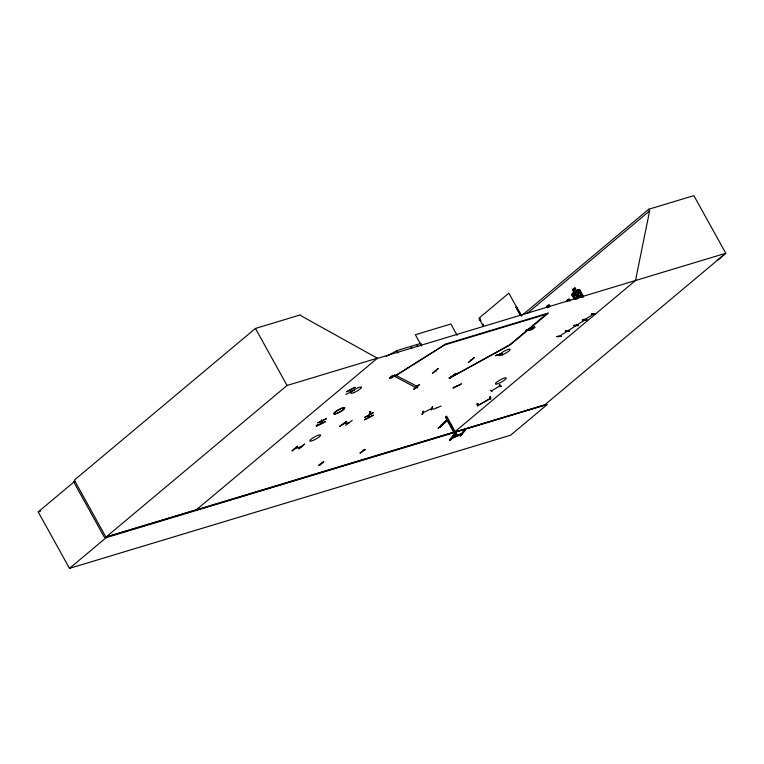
<?xml version="1.0" encoding="UTF-8"?>
<svg xmlns="http://www.w3.org/2000/svg" width="764" height="764" viewBox="0 0 764 764"><rect width="100%" height="100%" fill="white"/><g stroke="black" fill="none" stroke-linecap="round" stroke-linejoin="round"><path stroke-width="1.15" d="M435.413 371.075L436.349 370.645L435.49 371.056M470.844 360.379L470.509 360.35M322.322 420.83L320.584 423.972M574.175 298.743L571.969 294.971L572.274 293.452L578.252 289.546L579.695 289.928L583.534 296.824M453.577 375.821L453.167 376.041M635.495 280.522L649.62 210.912L648.703 209.26L522.481 314.978M345.748 394.52L354.486 390.022M349.96 392.113L350.962 389.535L350.389 391.875M355.088 387.424L346.398 391.817L355.117 387.272M433.064 409.37L441.143 406.066M437.953 428.251L446.357 420.315L438.469 428.069M422.12 414.317C425.959 406.333 420.582 415.931 422.587 414.155L423.504 411.395L423.036 411.557M431.631 408.473L423.122 412.78M432.567 406.82L431.249 409.857L432.644 406.859L432.166 407.097M369.031 415.349L368.84 417.488M578.262 289.661L576.553 290.778L575.005 287.847L572.446 289.527L574.022 292.306L573.353 294.102L576.228 299.287M495.454 355.757L502.406 353.57L495.788 355.546M495.693 355.508L502.311 353.531M316.353 426.121L325.034 421.833L316.353 426.121L316.181 425.5L318.33 424.469M317.891 422.817L326.352 418.701M321.052 423.523L322.246 420.868M369.232 417.259L369.022 415.129M294.885 448.649L295.687 448.258M452.641 376.041L451.705 376.423L452.441 376.203M471.245 360.13L470.614 360.302M348.881 422.836L343.685 423.781M437.103 407.642L437.476 407.479M499.255 354.496L499.522 354.104M529.251 329.389L528.621 329.886M565.904 330.85L569.763 330.812L569.094 331.27M574.366 325.321L578.224 325.273L577.679 325.626M583.343 319.314L587.182 319.362M581.605 297.645L578.176 295.324C579.551 289.241 576.008 290.435 577.259 295.047C573.984 291.657 571.711 294.522 577.106 296.002L577.135 299.077M457.158 386.106L456.461 386.613M346.751 421.356L339.884 426.312M490.249 390.289L492.064 391.588M370.101 413.668L370.578 413.486C371.218 411.509 368.573 411.748 369.9 411.548M370.454 413.448L369.738 411.557M477.529 406.2L477.013 403.936L477.701 403.535M449.939 440.245L453.921 434.706L454.628 434.983L449.939 440.245L449.681 439.777L453.969 434.716M450.12 439.634L454.37 434.515L450.349 440.045L449.681 439.777M455.038 434.897L456.49 433.78L455.038 434.897L455.822 436.311L457.273 435.184L455.822 436.311M455.115 434.85L456.414 433.828M460.033 435.423L460.749 435.7L460.033 435.423L464.321 430.361M461.179 434.429L464.722 430.161L464.989 430.629L460.702 435.681M460.291 435.891L464.55 430.772M297.416 446.281L292.029 450.798M297.664 446.157L292.134 450.903M413.706 389.325L419.369 384.569M419.608 384.493L413.716 389.344M437.953 368.668L432.319 373.434L438.211 368.582M370.225 412.484L371.037 412.14M415.702 387.615L417.545 386.746M416.686 387.157L415.845 387.625L394.74 376.423L444.209 345.108L395.828 375.325L417.545 386.641M453.243 387.415L460.959 384.435M447.58 419.875L439.997 427.477L447.179 420.544M499.064 354.506L499.551 354.114M491.691 390.776L499.818 386.011M559.296 336.341L567.232 331.261M567.9 330.85L568.769 330.411M574.843 326.304L575.836 325.77M576.362 325.311L577.106 324.834M584.307 320.231L576.61 325.263M585.339 319.304L593.284 314.224M717.988 259.836L725.8 253.256L693.855 195.632L648.703 209.26M544.541 405.054L455.525 431.841L544.694 404.93L725.8 253.256L376.938 358.564L377.368 358.211L301.178 315.866L300.596 314.806L255.443 328.444L74.337 480.107L106.206 537.617L547.339 404.452L510.619 435.203L69.486 568.368L38.2 511.918L74.92 481.167M195.832 510.237L377.426 358.192L287.054 385.476L105.948 537.14L453.673 432.176M69.486 568.368L106.206 537.617M392.018 376.022C385.591 380.682 394.453 376.881 395.083 375.095L392.018 376.022L395.064 375.057M527.341 313.316L649.62 210.912M547.225 313.383L509.817 344.707L452.135 376.7L509.96 345.08L548.514 312.992L445.173 344.192L444.075 345.099L546.126 314.3M531.696 328.071C522.547 333.992 541.581 323.191 531.734 328.138M532.202 329.332C539.107 323.334 531.333 331.146 529.356 330.191M454.809 431.832L635.915 280.159M520.532 315.608L515.939 307.329L516.445 306.899L521.268 315.121M515.939 307.329L516.674 306.832M474.301 357.705L468.313 362.566L473.947 357.724M455.43 373.682L449.719 378.476L455.354 373.634M529.194 329.408L528.774 329.771M532.766 328.148L525.823 330.382L532.451 328.405M345.614 425.357L352.242 420.343M567.986 330.793L575.626 325.808M583.448 320.679L584.173 320.221M321.491 420.19L322.179 421.126M548.972 305.037C542.707 309.993 550.118 301.408 549.994 306.889M575.015 287.999L572.58 289.566L574.165 292.345L572.37 293.519L571.969 294.971M568.96 299.154C562.762 304.378 569.887 295.792 570.03 300.997M573.735 296.231L573.038 296.69M579.847 292.144C580.774 290.416 580.392 296.308 582.693 297.282M567.222 301.045L568.76 300.042L569.275 300.968M557.3 336.341L561.282 336.38L556.994 336.599L557.443 336.332M591.728 313.909L595.557 313.937L591.298 314.185L595.557 313.937L595.137 314.233M566.038 330.841L565.608 331.127L569.17 331.146M574.509 325.302L573.859 325.731L578.348 325.359L574.289 325.445M561.139 336.399L556.994 336.599M586.15 320.087L582.321 320.192L586.59 319.963M300.863 446.854L301.484 446.653M499.761 384.922L499.293 385.209L500.792 386.689C502.846 385.801 496.399 383.203 500.878 386.565M348.384 422.912L348.842 422.807M348.126 423.122L348.642 423.008M417.43 386.785L416.877 386.947M386.173 356.463L396.459 350.838L397.595 352.892M389.678 378.151L392.725 377.177M416.332 386.154L416.81 385.868L417.507 387.826L417.02 388.083L416.37 386.04M415.817 387.634L416.6 387.205M461.571 383.566L452.928 388.408M489.629 397.099L490.392 396.793L490.908 398.98M490.412 396.831L489.447 397.347L489.944 399.505M489.8 398.894L478.388 405.207L489.762 398.808M364.629 419.808L373.329 415.205M364.609 419.713L373.348 415.129M431.335 409.743L431.727 409.619M317.786 422.884L326.486 418.672M316.382 425.92L324.958 421.728M464.722 430.161L464.273 430.342L464.989 430.629M456.576 435.977L455.898 436.263L445.288 417.115M417.173 386.737L417.669 386.603M421.155 343.284L396.755 350.647L397.891 352.701M38.2 511.918L40.482 511.231M196.969 509.894L454.389 432.185M196.262 509.884L104.515 537.493L73.487 481.521M304.416 444.209L298.762 448.926L304.425 444.123M294.971 448.611L301.57 446.501M339.684 426.474L346.55 421.442M582.397 320.068L586.236 320.116M573.936 325.598L577.909 325.636M578.205 289.546L579.628 290.024M579.656 289.928L583.4 296.814M576.514 290.778L578.31 290.864L581.184 296.05M579.857 297.406L577.995 296.26L578.061 298.581M573.611 296.231L575.311 299.307M572.121 294.952L574.165 298.657M521.621 316.22L508.843 293.175L478.913 318.244L483.469 326.448M516.168 307.252L520.761 315.542M457.111 335.3L450.856 324.012L415.358 334.727L421.613 346.016M477.022 404.003L478.006 403.526L478.493 405.674M416.714 344.621L417.851 346.675M461.408 433.771L461.676 434.238L451.744 438.421L451.476 437.953L461.59 433.56L461.848 434.028L451.916 438.211L451.686 437.724M410.612 346.464L411.748 348.518M446.577 416.084L457.197 435.241M445.909 416.37L456.519 435.518M453.224 429.931L454.341 431.947M321.73 420.267L322.121 421.136M321.386 420.267L321.825 421.279L321.291 420.477M255.443 328.444L287.054 385.476M369.423 411.729L370.101 413.744M480.002 320.011A6.141 1.261 -29 0 1 480.193 318.827M483.001 325.655A6.255 1.28 -29 0 1 483.192 324.442M483.536 325.225A6.16 1.261 -29 0 1 483.077 324.051M480.948 320.546A6.141 1.261 -29 0 1 480.059 319.944M480.088 320.25A6.179 1.261 -29 0 1 480.279 319.056M483.182 325.97A6.255 1.28 -29 0 1 483.373 324.757M483.144 326.085A6.169 1.261 -29 0 1 483.211 325.674M391.015 377.063L393.899 375.754L391.015 377.063M530.693 329.103L533.578 327.794L530.693 329.103M569.447 331.089L565.255 331.223L569.447 331.175M322.322 462.335L318.454 465.553L320.04 465.075L323.907 461.867L322.322 462.335M363.788 450.025L359.92 453.233L365.278 449.585L363.788 450.025M548.762 305.772L547.225 306.784L547.731 307.711L549.268 306.698L548.762 305.772M574.805 288.744L573.267 289.747L573.774 290.673L575.321 289.671L574.805 288.744M577.03 291.705L574.633 293.271L577.508 298.457L579.905 296.89L577.03 291.705M457.579 373.281L448.945 378.113L457.569 373.29M373.166 412.799L364.476 417.526L373.138 412.827M502.435 354.84A6.179 1.261 -29 0 0 510.171 349.368A6.179 1.261 -29 0 0 501.633 352.787A6.179 1.261 -29 0 0 502.435 354.84M498.52 383.49A6.179 1.261 -29 0 0 506.245 378.018A6.179 1.261 -29 0 0 497.717 381.437A6.179 1.261 -29 0 0 498.52 383.49M312.877 440.494A6.179 1.261 -29 0 0 320.603 435.022A6.179 1.261 -29 0 0 312.075 438.44A6.179 1.261 -29 0 0 312.877 440.494M337 413.314A6.169 1.261 -29 0 0 344.717 407.842A6.169 1.261 -29 0 0 336.198 411.252A6.179 1.261 -29 0 0 337 413.334A6.179 1.261 -29 0 0 344.736 407.861A6.179 1.261 -29 0 0 336.208 411.28A6.169 1.261 -29 0 0 337 413.314M353.789 392.648A6.179 1.261 -29 0 0 361.525 387.176A6.179 1.261 -29 0 0 352.987 390.595A6.179 1.261 -29 0 0 353.789 392.648"/></g></svg>
